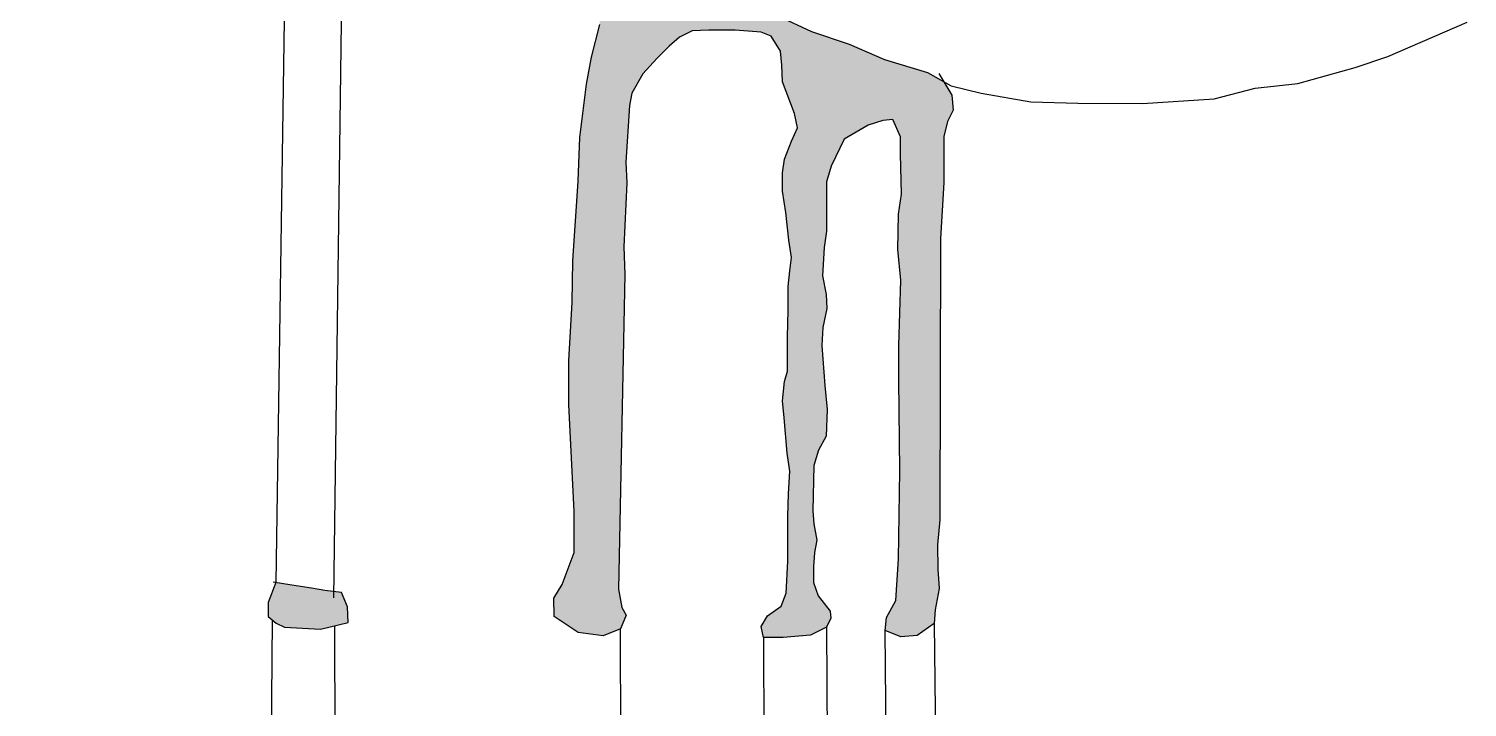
# Model space of a CAD drawing. Header units: inches. Extents: x 155 to 361, y 91 to 381.
# Drawn here: x 181.66 to 184.196, y 286.98 to 288.176 of the extents above; entities that cross this region are included whole.
import ezdxf

# ---------------------------------------------------------------- set-up
doc = ezdxf.new("R2010")
doc.units = ezdxf.units.IN
doc.header["$MEASUREMENT"] = 0
doc.layers.add('çziigi', color=10, linetype='Continuous')

msp = doc.modelspace()

# ---------------------------------------------------------------- hatches: boundary and pattern name
at = {"layer": 'çziigi'}
h = msp.add_hatch(color=256, dxfattribs=at)
h.dxf.hatch_style = 1
h.paths.add_polyline_path([(182.9091, 288.2387), (182.7829, 288.3285), (182.6967, 288.4049), (182.631, 288.4759), (182.6162, 288.4904), (182.6122, 288.4751), (182.6066, 288.4389), (182.6326, 288.3756), (182.6484, 288.3225), (182.6665, 288.2762), (182.6665, 288.1835), (182.6518, 288.1258), (182.6428, 288.078), (182.6315, 287.9842), (182.6281, 287.9073), (182.619, 287.7666), (182.6179, 287.6931), (182.6122, 287.5914), (182.6122, 287.5134), (182.6214, 287.3252), (182.6214, 287.2528), (182.5999, 287.1963), (182.5852, 287.1726), (182.5863, 287.1398), (182.6282, 287.1116), (182.6723, 287.1059), (182.7028, 287.1183), (182.713, 287.1421), (182.7051, 287.1556), (182.6994, 287.1884), (182.7109, 287.7428), (182.7088, 287.7913), (182.7144, 287.904), (182.7123, 287.9406), (182.7186, 288.0406), (182.7228, 288.0624), (182.7425, 288.0961), (182.7672, 288.1235), (182.789, 288.1453), (182.8073, 288.1608), (182.8291, 288.172), (182.8586, 288.1734), (182.905, 288.1734), (182.9508, 288.1699), (182.9684, 288.1629), (182.9852, 288.1362), (182.9873, 288.1116), (182.9888, 288.082), (183.0099, 288.0262), (183.0148, 288.0009), (183.0043, 287.9777), (182.9923, 287.946), (182.9888, 287.9221), (182.9888, 287.8898), (182.9944, 287.8519), (183, 287.8031), (183.0043, 287.7729), (183.0015, 287.749), (182.9986, 287.7216), (182.9986, 287.6794), (182.9973, 287.6327), (182.9973, 287.5969), (182.9973, 287.5723), (182.9923, 287.554), (182.9888, 287.5203), (182.9916, 287.4901), (182.9966, 287.4279), (183.0015, 287.3963), (182.9994, 287.3562), (182.998, 287.3169), (182.998, 287.2648), (182.998, 287.2374), (182.9952, 287.1812), (182.986, 287.158), (182.9621, 287.1411), (182.9509, 287.1222), (182.9551, 287.1032), (182.9896, 287.1032), (183.0381, 287.1074), (183.0662, 287.1215), (183.074, 287.1369), (183.0726, 287.1496), (183.0515, 287.1763), (183.043, 287.2002), (183.043, 287.2276), (183.0451, 287.2529), (183.0493, 287.2747), (183.0437, 287.3035), (183.0423, 287.326), (183.0437, 287.4064), (183.0522, 287.4331), (183.0655, 287.4577), (183.0676, 287.5048), (183.0634, 287.547), (183.0578, 287.6176), (183.0599, 287.6492), (183.0669, 287.683), (183.0655, 287.7076), (183.0592, 287.7406), (183.062, 287.7901), (183.0662, 287.8189), (183.0662, 287.847), (183.0662, 287.88), (183.0662, 287.906), (183.0747, 287.9334), (183.0972, 287.9812), (183.1394, 288.0058), (183.1654, 288.0143), (183.183, 288.0157), (183.1964, 287.9855), (183.1964, 287.9552), (183.1985, 287.884), (183.1929, 287.8488), (183.1922, 287.787), (183.1971, 287.7328), (183.1936, 287.6173), (183.1936, 287.5569), (183.1957, 287.397), (183.1929, 287.2416), (183.1886, 287.1685), (183.1718, 287.1383), (183.1696, 287.1151), (183.1971, 287.1039), (183.2259, 287.1067), (183.2562, 287.1278), (183.2576, 287.1517), (183.2646, 287.1896), (183.2625, 287.2234), (183.2618, 287.2662), (183.266, 287.3105), (183.2673, 287.8055), (183.2728, 287.9046), (183.2728, 287.9519), (183.2728, 287.986), (183.2794, 288.0124), (183.2893, 288.0322), (183.2871, 288.0586), (183.2726, 288.0827), (183.2441, 288.0988), (183.1687, 288.1214), (183.1063, 288.1483), (183.0395, 288.1709), (182.9813, 288.1978)])
h = msp.add_hatch(color=256, dxfattribs=at)
h.dxf.hatch_style = 1
h.paths.add_polyline_path([(182.2219, 287.1571), (182.2113, 287.1825), (182.1816, 287.1857), (182.1583, 287.19), (182.1233, 287.1953), (182.095, 287.1998), (182.082, 287.1645), (182.082, 287.1402), (182.0957, 287.1285), (182.1106, 287.1211), (182.1742, 287.1179), (182.2229, 287.1296)])
h.paths.add_polyline_path([(181.6147, 287.1544), (181.6128, 287.1884), (181.6049, 287.2002), (181.5866, 287.2054), (181.5716, 287.1989), (181.5559, 287.1923), (181.5252, 287.1878), (181.4977, 287.1871), (181.4892, 287.1917), (181.4719, 287.2073), (181.4719, 287.2042), (181.4663, 287.1819), (181.4565, 287.1662), (181.4415, 287.1459), (181.4402, 287.1368), (181.4631, 287.1277), (181.4827, 287.1224), (181.5199, 287.1211), (181.5742, 287.1179), (181.6023, 287.1192), (181.6095, 287.1329)])
h.paths.add_polyline_path([(180.8585, 287.1806), (180.8438, 287.1822), (180.7783, 287.1724), (180.7505, 287.1773), (180.7358, 287.1853), (180.7227, 287.1561), (180.7259, 287.1267), (180.7619, 287.1038), (180.8176, 287.1054), (180.8667, 287.1234), (180.8748, 287.143)])
h.paths.add_polyline_path([(180.0741, 287.1576), (180.0649, 287.1819), (180.0385, 287.1951), (180.0284, 287.188), (179.9807, 287.1708), (179.9716, 287.1718), (179.9492, 287.19), (179.934, 287.1728), (179.9239, 287.1424), (179.9391, 287.1261), (179.9776, 287.1201), (180.0487, 287.1211), (180.072, 287.1363)])

# ---------------------------------------------------------------- linework, layer by layer
for p, q in [((182.116, 288.5683), (182.0951, 287.2)), ((182.1975, 287.173), (182.2138, 288.3783)), ((182.6518, 288.1258), (182.6665, 288.1835)), ((182.8586, 288.1734), (182.8291, 288.172)), ((182.905, 288.1734), (182.8586, 288.1734)), ((182.9508, 288.1699), (182.905, 288.1734)), ((182.9813, 288.1978), (183.0395, 288.1709)), ((184.0556, 288.1267), (184.1958, 288.1872)), ((182.8073, 288.1608), (182.789, 288.1453)), ((182.8291, 288.172), (182.8073, 288.1608)), ((182.9684, 288.1629), (182.9508, 288.1699)), ((182.9852, 288.1362), (182.9684, 288.1629)), ((183.0395, 288.1709), (183.1063, 288.1483)), ((183.1063, 288.1483), (183.1687, 288.1214)), ((182.6428, 288.078), (182.6518, 288.1258)), ((182.7672, 288.1235), (182.7425, 288.0961)), ((182.789, 288.1453), (182.7672, 288.1235)), ((182.9873, 288.1116), (182.9852, 288.1362)), ((183.9985, 288.1073), (184.0556, 288.1267)), ((182.9888, 288.082), (182.9873, 288.1116)), ((183.1687, 288.1214), (183.2441, 288.0988)), ((183.2441, 288.0988), (183.2862, 288.0751)), ((183.264, 288.0971), (183.2871, 288.0586)), ((183.8972, 288.0794), (183.9985, 288.1073)), ((182.6315, 287.9842), (182.6428, 288.078)), ((182.7425, 288.0961), (182.7228, 288.0624)), ((183.0099, 288.0262), (182.9888, 288.082)), ((183.2862, 288.0751), (183.3389, 288.0622)), ((183.8218, 288.0708), (183.8972, 288.0794)), ((182.7228, 288.0624), (182.7186, 288.0406)), ((183.2871, 288.0586), (183.2893, 288.0322)), ((183.3389, 288.0622), (183.4262, 288.0471)), ((183.4262, 288.0471), (183.5092, 288.0449)), ((183.6236, 288.0438), (183.7496, 288.0525)), ((183.7496, 288.0525), (183.8218, 288.0708)), ((182.7186, 288.0406), (182.7123, 287.9406)), ((183.0148, 288.0009), (183.0099, 288.0262)), ((183.2893, 288.0322), (183.2794, 288.0124)), ((183.5092, 288.0449), (183.6236, 288.0438)), ((183.0043, 287.9777), (183.0148, 288.0009)), ((183.1394, 288.0058), (183.0972, 287.9812)), ((183.1654, 288.0143), (183.1394, 288.0058)), ((183.183, 288.0157), (183.1654, 288.0143)), ((183.1964, 287.9855), (183.183, 288.0157)), ((183.2794, 288.0124), (183.2728, 287.986)), ((182.6281, 287.9073), (182.6315, 287.9842)), ((182.9923, 287.946), (183.0043, 287.9777)), ((183.0972, 287.9812), (183.0747, 287.9334)), ((183.1964, 287.9552), (183.1964, 287.9855)), ((183.2728, 287.986), (183.2728, 287.9519)), ((182.9888, 287.9221), (182.9923, 287.946)), ((183.1985, 287.884), (183.1964, 287.9552)), ((183.2728, 287.9519), (183.2728, 287.9046)), ((182.7123, 287.9406), (182.7144, 287.904)), ((182.9888, 287.8898), (182.9888, 287.9221)), ((183.0747, 287.9334), (183.0662, 287.906)), ((182.619, 287.7666), (182.6281, 287.9073)), ((182.7144, 287.904), (182.7088, 287.7913)), ((183.0662, 287.906), (183.0662, 287.88)), ((183.2728, 287.9046), (183.2673, 287.8055)), ((182.9944, 287.8519), (182.9888, 287.8898)), ((183.0662, 287.88), (183.0662, 287.847)), ((183.1929, 287.8488), (183.1985, 287.884)), ((183, 287.8031), (182.9944, 287.8519)), ((183.0662, 287.847), (183.0662, 287.8189)), ((183.1922, 287.787), (183.1929, 287.8488)), ((183.0662, 287.8189), (183.062, 287.7901)), ((183.0043, 287.7729), (183, 287.8031)), ((183.2673, 287.8055), (183.266, 287.3105)), ((182.7088, 287.7913), (182.7109, 287.7428)), ((183.0015, 287.749), (183.0043, 287.7729)), ((183.062, 287.7901), (183.0592, 287.7406)), ((183.1971, 287.7328), (183.1922, 287.787)), ((182.6179, 287.6931), (182.619, 287.7666)), ((182.7109, 287.7428), (182.6994, 287.1884)), ((182.9986, 287.7216), (183.0015, 287.749)), ((182.9986, 287.6794), (182.9986, 287.7216)), ((183.0592, 287.7406), (183.0655, 287.7076)), ((183.1936, 287.6173), (183.1971, 287.7328)), ((182.6122, 287.5914), (182.6179, 287.6931)), ((183.0655, 287.7076), (183.0669, 287.683)), ((182.9973, 287.6327), (182.9986, 287.6794)), ((183.0669, 287.683), (183.0599, 287.6492)), ((183.0599, 287.6492), (183.0578, 287.6176)), ((182.9973, 287.5969), (182.9973, 287.6327)), ((183.0578, 287.6176), (183.0634, 287.547)), ((183.1936, 287.5569), (183.1936, 287.6173)), ((182.6122, 287.5134), (182.6122, 287.5914)), ((182.9973, 287.5723), (182.9973, 287.5969)), ((182.9923, 287.554), (182.9973, 287.5723)), ((182.9888, 287.5203), (182.9923, 287.554)), ((183.0634, 287.547), (183.0676, 287.5048)), ((183.1957, 287.397), (183.1936, 287.5569)), ((182.6214, 287.3252), (182.6122, 287.5134)), ((182.9916, 287.4901), (182.9888, 287.5203)), ((182.9966, 287.4279), (182.9916, 287.4901)), ((183.0676, 287.5048), (183.0655, 287.4577)), ((183.0655, 287.4577), (183.0522, 287.4331)), ((183.0015, 287.3963), (182.9966, 287.4279)), ((183.0522, 287.4331), (183.0437, 287.4064)), ((182.9994, 287.3562), (183.0015, 287.3963)), ((183.0437, 287.4064), (183.0423, 287.326)), ((183.1929, 287.2416), (183.1957, 287.397)), ((182.998, 287.3169), (182.9994, 287.3562)), ((182.6214, 287.2528), (182.6214, 287.3252)), ((182.998, 287.2648), (182.998, 287.3169)), ((183.0423, 287.326), (183.0437, 287.3035)), ((183.266, 287.3105), (183.2618, 287.2662)), ((183.0437, 287.3035), (183.0493, 287.2747)), ((182.998, 287.2374), (182.998, 287.2648)), ((183.0493, 287.2747), (183.0451, 287.2529)), ((183.2618, 287.2662), (183.2625, 287.2234)), ((182.5999, 287.1963), (182.6214, 287.2528)), ((182.9952, 287.1812), (182.998, 287.2374)), ((183.0451, 287.2529), (183.043, 287.2276)), ((183.1886, 287.1685), (183.1929, 287.2416)), ((183.043, 287.2276), (183.043, 287.2002)), ((183.2625, 287.2234), (183.2646, 287.1896)), ((182.0951, 287.2), (182.082, 287.1645)), ((182.1233, 287.1953), (182.0904, 287.2005)), ((182.1583, 287.19), (182.1233, 287.1953)), ((182.1816, 287.1857), (182.1583, 287.19)), ((182.2113, 287.1825), (182.1816, 287.1857)), ((182.5852, 287.1726), (182.5999, 287.1963)), ((182.6994, 287.1884), (182.7051, 287.1556)), ((183.043, 287.2002), (183.0515, 287.1763)), ((183.2646, 287.1896), (183.2576, 287.1517)), ((182.082, 287.1645), (182.082, 287.1402)), ((182.2219, 287.1571), (182.2113, 287.1825)), ((182.5863, 287.1398), (182.5852, 287.1726)), ((182.986, 287.158), (182.9952, 287.1812)), ((183.0515, 287.1763), (183.0726, 287.1496)), ((183.1718, 287.1383), (183.1886, 287.1685)), ((182.0889, 287.1344), (181.6664, 237.0435)), ((182.082, 287.1402), (182.0957, 287.1285)), ((182.2229, 287.1296), (182.2219, 287.1571)), ((182.6282, 287.1116), (182.5863, 287.1398)), ((182.713, 287.1421), (182.7028, 287.1183)), ((182.7051, 287.1556), (182.713, 287.1421)), ((182.9509, 287.1222), (182.9621, 287.1411)), ((182.9621, 287.1411), (182.986, 287.158)), ((183.074, 287.1369), (183.0662, 287.1215)), ((183.0726, 287.1496), (183.074, 287.1369)), ((183.1696, 287.1151), (183.1718, 287.1383)), ((183.2576, 287.1517), (183.2562, 287.1278)), ((182.0957, 287.1285), (182.1106, 287.1211)), ((182.1106, 287.1211), (182.1742, 287.1179)), ((182.1742, 287.1179), (182.2229, 287.1296)), ((182.1985, 287.1238), (182.4675, 237.0364)), ((182.6723, 287.1059), (182.6282, 287.1116)), ((182.7028, 287.1183), (182.6723, 287.1059)), ((182.9447, 237.0551), (182.7028, 287.1183)), ((182.9551, 287.1032), (182.9509, 287.1222)), ((183.0662, 287.1215), (183.0381, 287.1074)), ((183.0662, 287.1215), (183.436, 237.0938)), ((183.5862, 237.1476), (183.1696, 287.1151)), ((183.1971, 287.1039), (183.1696, 287.1151)), ((183.2562, 287.1278), (183.2259, 287.1067)), ((183.2562, 287.1278), (183.7683, 237.1242)), ((182.9551, 287.1032), (183.1273, 237.1758)), ((182.9896, 287.1032), (182.9551, 287.1032)), ((183.0381, 287.1074), (182.9896, 287.1032)), ((183.2259, 287.1067), (183.1971, 287.1039))]:
    msp.add_line(p, q, dxfattribs=at)

doc.saveas('drawing.dxf')
